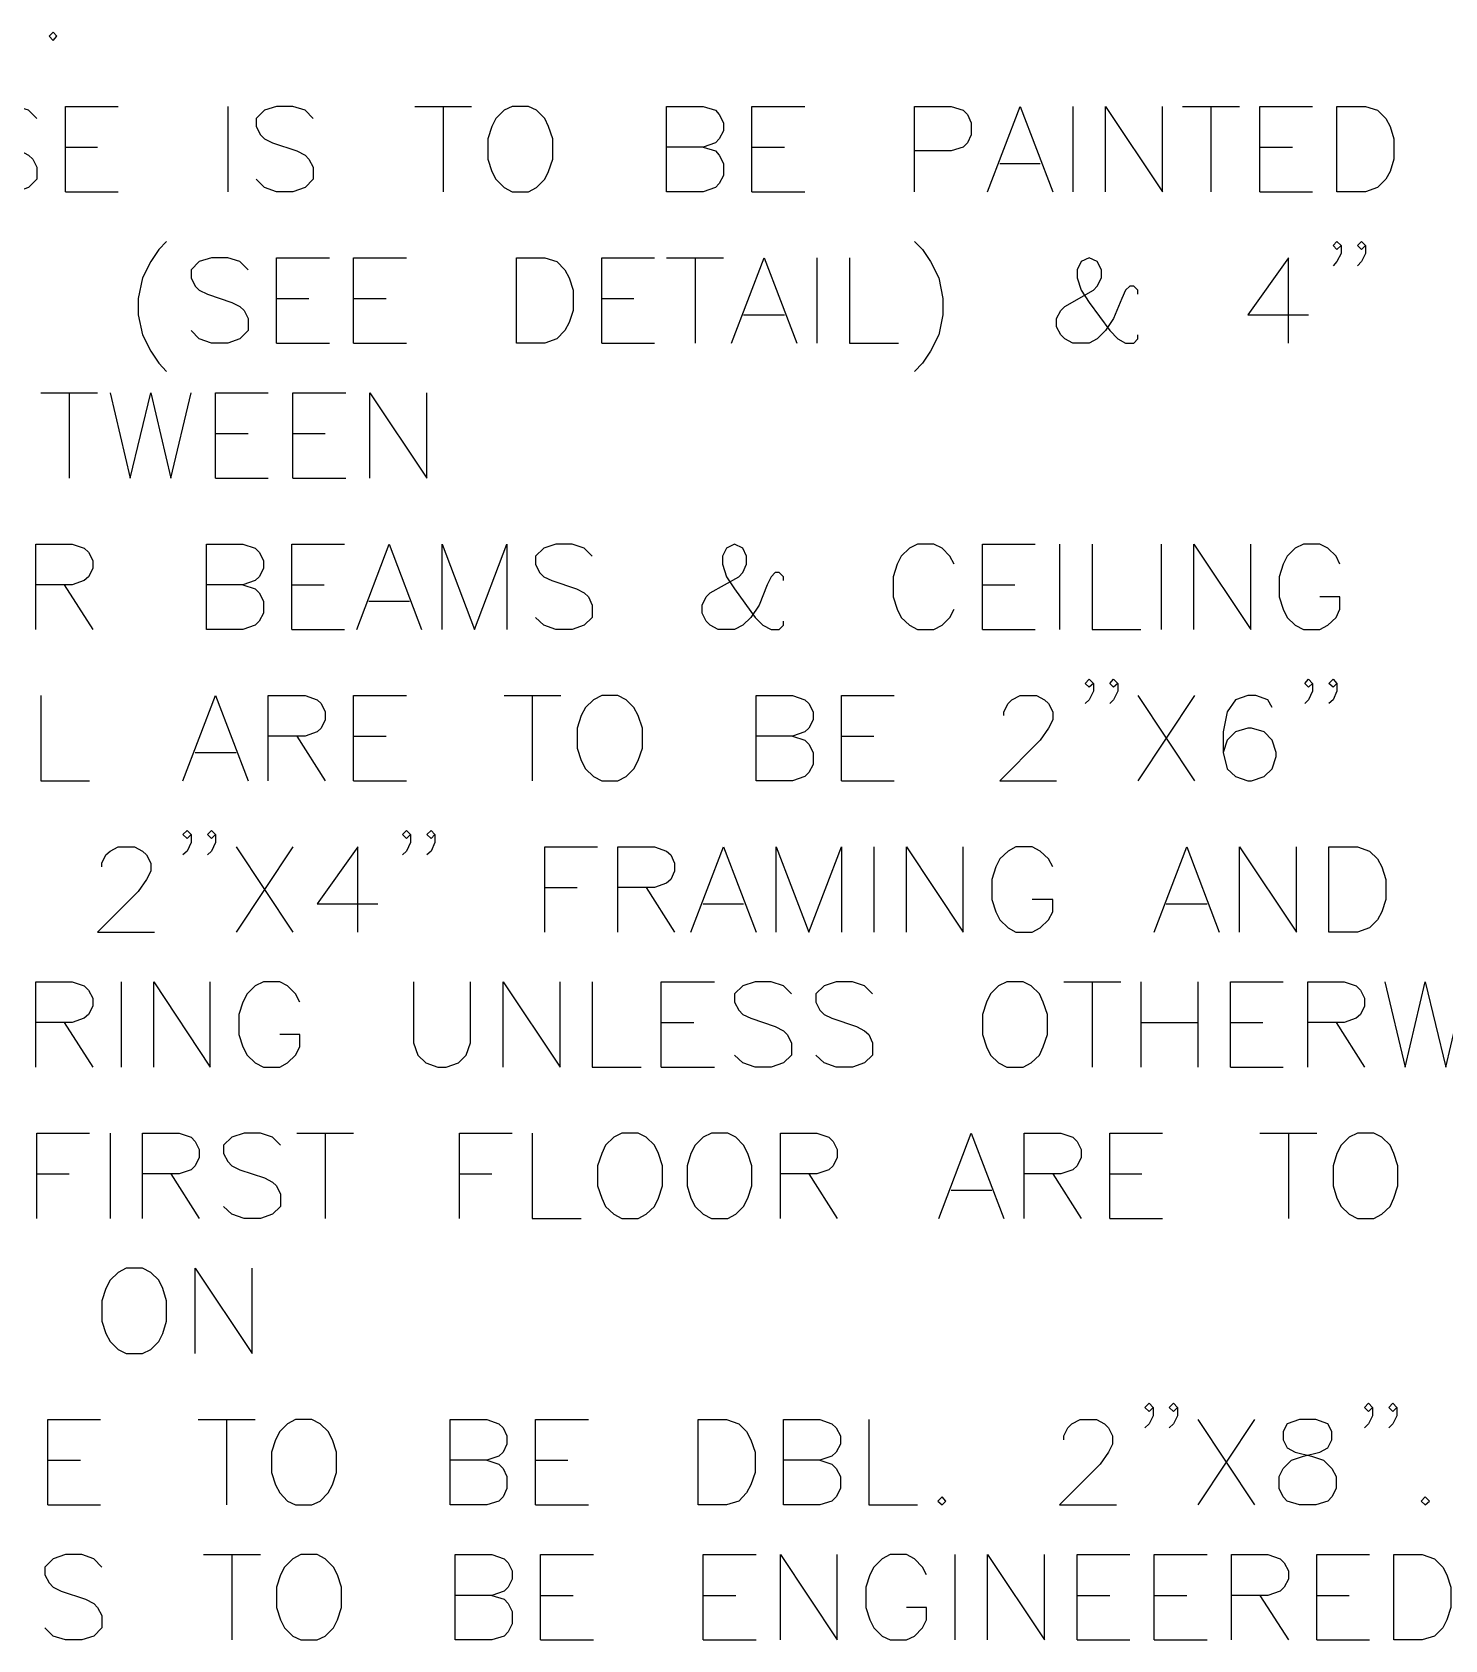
# Paper-space layout 'D-size Plot' of a CAD drawing. Extents: x 0 to 34.1, y 0 to 23.
# Drawn here: x 25.663 to 28.766, y 15.591 to 19.124 of the extents above; entities that cross this region are included whole.
import ezdxf
from ezdxf.xclip import XClip

# ---------------------------------------------------------------- set-up
doc = ezdxf.new("R2010")
doc.units = 0
doc.header["$XCLIPFRAME"] = 0
doc.layers.add('Text', color=7, linetype='Continuous')

# ---------------------------------------------------------------- blocks, each defined once
blk = doc.blocks.new('Viewport3')
at = {"layer": 'Text', "color": 18, "linetype": 'Continuous', "lineweight": 25, "true_color": 0x000000}
for p, q in [((26.0923, 18.9602), (26.0923, 18.7727)), ((26.5032, 18.9602), (26.6282, 18.9602)), ((26.5657, 18.9602), (26.5657, 18.7727)), ((27.949, 18.9602), (27.949, 18.7727)), ((28.1899, 18.9602), (28.3149, 18.9602)), ((28.2524, 18.9602), (28.2524, 18.7727)), ((25.7357, 18.871), (25.8065, 18.871)), ((27.244, 18.871), (27.3157, 18.871)), ((28.3599, 18.871), (28.4315, 18.871)), ((27.7882, 18.8352), (27.8773, 18.8352)), ((25.7357, 18.7727), (25.8515, 18.7727)), ((27.244, 18.7727), (27.3598, 18.7727)), ((28.3599, 18.7727), (28.4757, 18.7727)), ((27.0565, 18.6277), (27.1815, 18.6277)), ((27.119, 18.6277), (27.119, 18.4402)), ((27.3865, 18.6277), (27.3865, 18.4402)), ((26.1998, 18.5385), (26.2707, 18.5385)), ((26.369, 18.5385), (26.4407, 18.5385)), ((26.914, 18.5385), (26.9848, 18.5385)), ((27.2257, 18.5027), (27.3157, 18.5027)), ((26.1998, 18.4402), (26.3157, 18.4402)), ((26.369, 18.4402), (26.4848, 18.4402)), ((26.914, 18.4402), (27.0298, 18.4402)), ((25.6815, 18.331), (25.8065, 18.331)), ((25.744, 18.331), (25.744, 18.1435)), ((26.0657, 18.2419), (26.1373, 18.2419)), ((26.2357, 18.2419), (26.3065, 18.2419)), ((26.0657, 18.1435), (26.1815, 18.1435)), ((26.2357, 18.1435), (26.3515, 18.1435)), ((27.9198, 17.9985), (27.9198, 17.811)), ((28.1432, 17.9985), (28.1432, 17.811)), ((25.7332, 17.9094), (25.7957, 17.811)), ((26.2332, 17.9094), (26.304, 17.9094)), ((27.7507, 17.9094), (27.8215, 17.9094)), ((26.4023, 17.8735), (26.4915, 17.8735)), ((26.2332, 17.811), (26.349, 17.811)), ((27.7507, 17.811), (27.8665, 17.811)), ((26.6998, 17.666), (26.824, 17.666)), ((26.7615, 17.666), (26.7615, 17.4785)), ((28.0915, 17.666), (28.2165, 17.4785)), ((28.2165, 17.666), (28.0915, 17.4785)), ((26.244, 17.5768), (26.3065, 17.4785)), ((26.369, 17.5768), (26.4407, 17.5768)), ((27.4407, 17.5768), (27.5115, 17.5768)), ((26.0207, 17.541), (26.1107, 17.541)), ((26.369, 17.4785), (26.4848, 17.4785)), ((27.4407, 17.4785), (27.5565, 17.4785)), ((26.1107, 17.3335), (26.2357, 17.146)), ((26.2357, 17.3335), (26.1107, 17.146)), ((27.5115, 17.3335), (27.5115, 17.146)), ((26.789, 17.2443), (26.8598, 17.2443)), ((27.0115, 17.2443), (27.074, 17.146)), ((27.1365, 17.2085), (27.2257, 17.2085)), ((28.154, 17.2085), (28.244, 17.2085)), ((25.8582, 17.0368), (25.8582, 16.8493)), ((27.929, 17.0368), (28.054, 17.0368)), ((27.9915, 17.0368), (27.9915, 16.8493)), ((28.0982, 17.0368), (28.0982, 16.8493)), ((28.2232, 17.0368), (28.2232, 16.8493)), ((25.7332, 16.9477), (25.7957, 16.8493)), ((27.0448, 16.9477), (27.1165, 16.9477)), ((28.0982, 16.9477), (28.2232, 16.9477)), ((28.2949, 16.9477), (28.3665, 16.9477)), ((28.5274, 16.9477), (28.5899, 16.8493)), ((27.0448, 16.8493), (27.1615, 16.8493)), ((28.2949, 16.8493), (28.4107, 16.8493)), ((25.834, 16.7043), (25.834, 16.5168)), ((26.244, 16.7043), (26.369, 16.7043)), ((26.3065, 16.7043), (26.3065, 16.5168)), ((28.3599, 16.7043), (28.4849, 16.7043)), ((28.4224, 16.7043), (28.4224, 16.5168)), ((25.6732, 16.6152), (25.744, 16.6152)), ((25.9673, 16.6152), (26.0298, 16.5168)), ((26.6015, 16.6152), (26.6723, 16.6152)), ((27.369, 16.6152), (27.4315, 16.5168)), ((27.9048, 16.6152), (27.9673, 16.5168)), ((28.0299, 16.6152), (28.1007, 16.6152)), ((27.6815, 16.5793), (27.7707, 16.5793)), ((28.0299, 16.5168), (28.1457, 16.5168)), ((26.0273, 16.0752), (26.1523, 16.0752)), ((26.0898, 16.0752), (26.0898, 15.8877)), ((28.2232, 16.0752), (28.3482, 15.8877)), ((28.3482, 16.0752), (28.2232, 15.8877)), ((25.6973, 15.986), (25.769, 15.986)), ((26.7682, 15.986), (26.8398, 15.986)), ((25.6973, 15.8877), (25.8132, 15.8877)), ((26.7682, 15.8877), (26.8848, 15.8877)), ((26.039, 15.7785), (26.164, 15.7785)), ((26.1015, 15.7785), (26.1015, 15.591)), ((27.6898, 15.7785), (27.6898, 15.591)), ((26.7798, 15.6885), (26.8515, 15.6885)), ((27.1365, 15.6885), (27.2082, 15.6885)), ((27.9582, 15.6885), (28.0299, 15.6885)), ((28.1274, 15.6885), (28.199, 15.6885)), ((28.3599, 15.6885), (28.4224, 15.591)), ((28.4849, 15.6885), (28.5557, 15.6885)), ((26.7798, 15.591), (26.8957, 15.591)), ((27.1365, 15.591), (27.2532, 15.591)), ((27.9582, 15.591), (28.074, 15.591)), ((28.1274, 15.591), (28.244, 15.591)), ((28.4849, 15.591), (28.6007, 15.591))]:
    blk.add_line(p, q, dxfattribs=at)
for points in [[(25.709, 19.1235), (25.6998, 19.1144), (25.709, 19.1052), (25.7173, 19.1144), (25.709, 19.1235)], [(25.6732, 18.9335), (25.6548, 18.9519), (25.6282, 18.9602), (25.5923, 18.9602), (25.5657, 18.9519), (25.5482, 18.9335), (25.5482, 18.916), (25.5565, 18.8977), (25.5657, 18.8894), (25.584, 18.8802), (25.6373, 18.8627), (25.6548, 18.8535), (25.664, 18.8444), (25.6732, 18.8269), (25.6732, 18.8002), (25.6548, 18.7819), (25.6282, 18.7727), (25.5923, 18.7727), (25.5657, 18.7819), (25.5482, 18.8002)], [(25.7357, 18.7727), (25.7357, 18.9602), (25.8515, 18.9602)], [(26.2798, 18.9335), (26.2623, 18.9519), (26.2357, 18.9602), (26.1998, 18.9602), (26.1732, 18.9519), (26.1548, 18.9335), (26.1548, 18.916), (26.164, 18.8977), (26.1732, 18.8894), (26.1907, 18.8802), (26.244, 18.8627), (26.2623, 18.8535), (26.2707, 18.8444), (26.2798, 18.8269), (26.2798, 18.8002), (26.2623, 18.7819), (26.2357, 18.7727), (26.1998, 18.7727), (26.1732, 18.7819), (26.1548, 18.8002)], [(26.7173, 18.9602), (26.6998, 18.9519), (26.6815, 18.9335), (26.6723, 18.916), (26.664, 18.8894), (26.664, 18.8444), (26.6723, 18.8177), (26.6815, 18.8002), (26.6998, 18.7819), (26.7173, 18.7727), (26.7532, 18.7727), (26.7707, 18.7819), (26.789, 18.8002), (26.7973, 18.8177), (26.8065, 18.8444), (26.8065, 18.8894), (26.7973, 18.916), (26.789, 18.9335), (26.7707, 18.9519), (26.7532, 18.9602), (26.7173, 18.9602)], [(27.1365, 18.871), (27.164, 18.8627), (27.1723, 18.8535), (27.1815, 18.8352), (27.1815, 18.8085), (27.1723, 18.791), (27.164, 18.7819), (27.1365, 18.7727), (27.0565, 18.7727), (27.0565, 18.9602), (27.1365, 18.9602), (27.164, 18.9519), (27.1723, 18.9427), (27.1815, 18.9244), (27.1815, 18.9069), (27.1723, 18.8894), (27.164, 18.8802), (27.1365, 18.871), (27.0565, 18.871)], [(27.244, 18.7727), (27.244, 18.9602), (27.3598, 18.9602)], [(27.6007, 18.7727), (27.6007, 18.9602), (27.6815, 18.9602), (27.7082, 18.9519), (27.7173, 18.9427), (27.7257, 18.9244), (27.7257, 18.8977), (27.7173, 18.8802), (27.7082, 18.871), (27.6815, 18.8627), (27.6007, 18.8627)], [(27.7615, 18.7727), (27.8332, 18.9602), (27.9048, 18.7727)], [(28.0207, 18.7727), (28.0207, 18.9602), (28.1457, 18.7727), (28.1457, 18.9602)], [(28.3599, 18.7727), (28.3599, 18.9602), (28.4757, 18.9602)], [(28.529, 18.7727), (28.529, 18.9602), (28.5915, 18.9602), (28.6182, 18.9519), (28.6365, 18.9335), (28.6457, 18.916), (28.654, 18.8894), (28.654, 18.8444), (28.6457, 18.8177), (28.6365, 18.8002), (28.6182, 18.7819), (28.5915, 18.7727), (28.529, 18.7727)], [(25.9582, 18.6635), (25.9407, 18.646), (25.9232, 18.6194), (25.9048, 18.5835), (25.8957, 18.5385), (25.8957, 18.5027), (25.9048, 18.4585), (25.9232, 18.4227), (25.9407, 18.396), (25.9582, 18.3777)], [(27.6007, 18.6635), (27.619, 18.646), (27.6365, 18.6194), (27.6548, 18.5835), (27.6632, 18.5385), (27.6632, 18.5027), (27.6548, 18.4585), (27.6365, 18.4227), (27.619, 18.396), (27.6007, 18.3777)], [(28.5382, 18.6544), (28.529, 18.646), (28.5207, 18.6544), (28.529, 18.6635), (28.5382, 18.6544), (28.5382, 18.6369), (28.529, 18.6194), (28.5207, 18.6102)], [(28.5915, 18.6544), (28.5832, 18.646), (28.574, 18.6544), (28.5832, 18.6635), (28.5915, 18.6544), (28.5915, 18.6369), (28.5832, 18.6194), (28.574, 18.6102)], [(26.1373, 18.601), (26.119, 18.6194), (26.0923, 18.6277), (26.0565, 18.6277), (26.0298, 18.6194), (26.0123, 18.601), (26.0123, 18.5835), (26.0207, 18.5652), (26.0298, 18.5569), (26.0482, 18.5477), (26.1015, 18.5294), (26.119, 18.521), (26.1282, 18.5119), (26.1373, 18.4944), (26.1373, 18.4677), (26.119, 18.4494), (26.0923, 18.4402), (26.0565, 18.4402), (26.0298, 18.4494), (26.0123, 18.4677)], [(26.1998, 18.4402), (26.1998, 18.6277), (26.3157, 18.6277)], [(26.369, 18.4402), (26.369, 18.6277), (26.4848, 18.6277)], [(26.7265, 18.4402), (26.7265, 18.6277), (26.789, 18.6277), (26.8157, 18.6194), (26.8332, 18.601), (26.8423, 18.5835), (26.8515, 18.5569), (26.8515, 18.5119), (26.8423, 18.4852), (26.8332, 18.4677), (26.8157, 18.4494), (26.789, 18.4402), (26.7265, 18.4402)], [(26.914, 18.4402), (26.914, 18.6277), (27.0298, 18.6277)], [(27.199, 18.4402), (27.2707, 18.6277), (27.3423, 18.4402)], [(27.4582, 18.6277), (27.4582, 18.4402), (27.5657, 18.4402)], [(28.0915, 18.5477), (28.0915, 18.5569), (28.0832, 18.5652), (28.074, 18.5652), (28.0649, 18.5569), (28.0565, 18.5385), (28.0382, 18.4944), (28.0207, 18.4677), (28.0023, 18.4494), (27.9848, 18.4402), (27.949, 18.4402), (27.9315, 18.4494), (27.9223, 18.4585), (27.9132, 18.476), (27.9132, 18.4944), (27.9223, 18.5119), (27.9315, 18.521), (27.994, 18.5569), (28.0023, 18.5652), (28.0115, 18.5835), (28.0115, 18.601), (28.0023, 18.6194), (27.9848, 18.6277), (27.9673, 18.6194), (27.9582, 18.601), (27.9582, 18.5835), (27.9673, 18.5569), (27.9848, 18.5294), (28.0299, 18.4677), (28.0474, 18.4494), (28.0649, 18.4402), (28.0832, 18.4402), (28.0915, 18.4494), (28.0915, 18.4585)], [(28.4224, 18.4402), (28.4224, 18.6277), (28.3332, 18.5027), (28.4665, 18.5027)], [(25.834, 18.331), (25.8782, 18.1435), (25.9232, 18.331), (25.9673, 18.1435), (26.0123, 18.331)], [(26.0657, 18.1435), (26.0657, 18.331), (26.1815, 18.331)], [(26.2357, 18.1435), (26.2357, 18.331), (26.3515, 18.331)], [(26.4048, 18.1435), (26.4048, 18.331), (26.5298, 18.1435), (26.5298, 18.331)], [(25.6707, 17.811), (25.6707, 17.9985), (25.7507, 17.9985), (25.7773, 17.9894), (25.7865, 17.981), (25.7957, 17.9627), (25.7957, 17.9452), (25.7865, 17.9269), (25.7773, 17.9185), (25.7507, 17.9094), (25.6707, 17.9094)], [(26.1257, 17.9094), (26.1523, 17.9002), (26.1615, 17.8919), (26.1707, 17.8735), (26.1707, 17.8468), (26.1615, 17.8293), (26.1523, 17.8202), (26.1257, 17.811), (26.0457, 17.811), (26.0457, 17.9985), (26.1257, 17.9985), (26.1523, 17.9894), (26.1615, 17.981), (26.1707, 17.9627), (26.1707, 17.9452), (26.1615, 17.9269), (26.1523, 17.9185), (26.1257, 17.9094), (26.0457, 17.9094)], [(26.2332, 17.811), (26.2332, 17.9985), (26.349, 17.9985)], [(26.3757, 17.811), (26.4473, 17.9985), (26.5182, 17.811)], [(26.5632, 17.811), (26.5632, 17.9985), (26.6348, 17.811), (26.7057, 17.9985), (26.7057, 17.811)], [(26.8932, 17.9719), (26.8757, 17.9894), (26.849, 17.9985), (26.8132, 17.9985), (26.7865, 17.9894), (26.7682, 17.9719), (26.7682, 17.9544), (26.7773, 17.936), (26.7865, 17.9269), (26.804, 17.9185), (26.8582, 17.9002), (26.8757, 17.8919), (26.8848, 17.8827), (26.8932, 17.8643), (26.8932, 17.8377), (26.8757, 17.8202), (26.849, 17.811), (26.8132, 17.811), (26.7865, 17.8202), (26.7682, 17.8377)], [(27.3132, 17.9185), (27.3132, 17.9269), (27.304, 17.936), (27.2948, 17.936), (27.2865, 17.9269), (27.2773, 17.9094), (27.2598, 17.8643), (27.2415, 17.8377), (27.224, 17.8202), (27.2057, 17.811), (27.1698, 17.811), (27.1523, 17.8202), (27.1432, 17.8293), (27.1348, 17.8468), (27.1348, 17.8643), (27.1432, 17.8827), (27.1523, 17.8919), (27.2148, 17.9269), (27.224, 17.936), (27.2323, 17.9544), (27.2323, 17.9719), (27.224, 17.9894), (27.2057, 17.9985), (27.1882, 17.9894), (27.179, 17.9719), (27.179, 17.9544), (27.1882, 17.9269), (27.2057, 17.9002), (27.2507, 17.8377), (27.2682, 17.8202), (27.2865, 17.811), (27.304, 17.811), (27.3132, 17.8202), (27.3132, 17.8293)], [(27.6882, 17.9544), (27.679, 17.9719), (27.6615, 17.9894), (27.6432, 17.9985), (27.6073, 17.9985), (27.5898, 17.9894), (27.5715, 17.9719), (27.5632, 17.9544), (27.554, 17.9269), (27.554, 17.8827), (27.5632, 17.856), (27.5715, 17.8377), (27.5898, 17.8202), (27.6073, 17.811), (27.6432, 17.811), (27.6615, 17.8202), (27.679, 17.8377), (27.6882, 17.856)], [(27.7507, 17.811), (27.7507, 17.9985), (27.8665, 17.9985)], [(27.9915, 17.9985), (27.9915, 17.811), (28.0982, 17.811)], [(28.2149, 17.811), (28.2149, 17.9985), (28.3399, 17.811), (28.3399, 17.9985)], [(28.5357, 17.9544), (28.5274, 17.9719), (28.509, 17.9894), (28.4915, 17.9985), (28.4557, 17.9985), (28.4374, 17.9894), (28.4199, 17.9719), (28.4107, 17.9544), (28.4024, 17.9269), (28.4024, 17.8827), (28.4107, 17.856), (28.4199, 17.8377), (28.4374, 17.8202), (28.4557, 17.811), (28.4915, 17.811), (28.509, 17.8202), (28.5274, 17.8377), (28.5357, 17.856), (28.5357, 17.8827), (28.4915, 17.8827)], [(27.994, 17.6927), (27.9848, 17.6843), (27.9757, 17.6927), (27.9848, 17.7018), (27.994, 17.6927), (27.994, 17.6752), (27.9848, 17.6568), (27.9757, 17.6485)], [(28.0474, 17.6927), (28.0382, 17.6843), (28.0299, 17.6927), (28.0382, 17.7018), (28.0474, 17.6927), (28.0474, 17.6752), (28.0382, 17.6568), (28.0299, 17.6485)], [(28.4757, 17.6927), (28.4665, 17.6843), (28.4582, 17.6927), (28.4665, 17.7018), (28.4757, 17.6927), (28.4757, 17.6752), (28.4665, 17.6568), (28.4582, 17.6485)], [(28.529, 17.6927), (28.5207, 17.6843), (28.5115, 17.6927), (28.5207, 17.7018), (28.529, 17.6927), (28.529, 17.6752), (28.5207, 17.6568), (28.5115, 17.6485)], [(25.6815, 17.666), (25.6815, 17.4785), (25.789, 17.4785)], [(25.994, 17.4785), (26.0657, 17.666), (26.1373, 17.4785)], [(26.1815, 17.4785), (26.1815, 17.666), (26.2623, 17.666), (26.289, 17.6568), (26.2973, 17.6485), (26.3065, 17.6302), (26.3065, 17.6127), (26.2973, 17.5943), (26.289, 17.586), (26.2623, 17.5768), (26.1815, 17.5768)], [(26.369, 17.4785), (26.369, 17.666), (26.4848, 17.666)], [(26.914, 17.666), (26.8957, 17.6568), (26.8782, 17.6393), (26.869, 17.6218), (26.8598, 17.5943), (26.8598, 17.5502), (26.869, 17.5235), (26.8782, 17.5052), (26.8957, 17.4877), (26.914, 17.4785), (26.949, 17.4785), (26.9673, 17.4877), (26.9848, 17.5052), (26.994, 17.5235), (27.0032, 17.5502), (27.0032, 17.5943), (26.994, 17.6218), (26.9848, 17.6393), (26.9673, 17.6568), (26.949, 17.666), (26.914, 17.666)], [(27.3332, 17.5768), (27.3598, 17.5677), (27.369, 17.5593), (27.3782, 17.541), (27.3782, 17.5143), (27.369, 17.4968), (27.3598, 17.4877), (27.3332, 17.4785), (27.2532, 17.4785), (27.2532, 17.666), (27.3332, 17.666), (27.3598, 17.6568), (27.369, 17.6485), (27.3782, 17.6302), (27.3782, 17.6127), (27.369, 17.5943), (27.3598, 17.586), (27.3332, 17.5768), (27.2532, 17.5768)], [(27.4407, 17.4785), (27.4407, 17.666), (27.5565, 17.666)], [(27.7973, 17.6218), (27.7973, 17.6302), (27.8065, 17.6485), (27.8148, 17.6568), (27.8332, 17.666), (27.869, 17.666), (27.8865, 17.6568), (27.8957, 17.6485), (27.9048, 17.6302), (27.9048, 17.6127), (27.8957, 17.5943), (27.8773, 17.5677), (27.7882, 17.4785), (27.9132, 17.4785)], [(28.3865, 17.6393), (28.3774, 17.6568), (28.3507, 17.666), (28.3332, 17.666), (28.3065, 17.6568), (28.2882, 17.6302), (28.279, 17.586), (28.279, 17.541), (28.2882, 17.5052), (28.3065, 17.4877), (28.3332, 17.4785), (28.3415, 17.4785), (28.369, 17.4877), (28.3865, 17.5052), (28.3957, 17.5318), (28.3957, 17.541), (28.3865, 17.5677), (28.369, 17.586), (28.3415, 17.5943), (28.3332, 17.5943), (28.3065, 17.586), (28.2882, 17.5677), (28.279, 17.541)], [(26.0123, 17.3602), (26.0032, 17.3518), (25.994, 17.3602), (26.0032, 17.3693), (26.0123, 17.3602), (26.0123, 17.3427), (26.0032, 17.3243), (25.994, 17.316)], [(26.0657, 17.3602), (26.0565, 17.3518), (26.0482, 17.3602), (26.0565, 17.3693), (26.0657, 17.3602), (26.0657, 17.3427), (26.0565, 17.3243), (26.0482, 17.316)], [(26.494, 17.3602), (26.4848, 17.3518), (26.4765, 17.3602), (26.4848, 17.3693), (26.494, 17.3602), (26.494, 17.3427), (26.4848, 17.3243), (26.4765, 17.316)], [(26.5473, 17.3602), (26.539, 17.3518), (26.5298, 17.3602), (26.539, 17.3693), (26.5473, 17.3602), (26.5473, 17.3427), (26.539, 17.3243), (26.5298, 17.316)], [(25.8157, 17.2893), (25.8157, 17.2977), (25.8248, 17.316), (25.834, 17.3243), (25.8515, 17.3335), (25.8873, 17.3335), (25.9048, 17.3243), (25.914, 17.316), (25.9232, 17.2977), (25.9232, 17.2802), (25.914, 17.2618), (25.8957, 17.2352), (25.8065, 17.146), (25.9315, 17.146)], [(26.3782, 17.146), (26.3782, 17.3335), (26.289, 17.2085), (26.4223, 17.2085)], [(26.789, 17.146), (26.789, 17.3335), (26.9048, 17.3335)], [(26.949, 17.146), (26.949, 17.3335), (27.0298, 17.3335), (27.0565, 17.3243), (27.0657, 17.316), (27.074, 17.2977), (27.074, 17.2802), (27.0657, 17.2618), (27.0565, 17.2535), (27.0298, 17.2443), (26.949, 17.2443)], [(27.1098, 17.146), (27.1815, 17.3335), (27.2532, 17.146)], [(27.2973, 17.146), (27.2973, 17.3335), (27.369, 17.146), (27.4407, 17.3335), (27.4407, 17.146)], [(27.5832, 17.146), (27.5832, 17.3335), (27.7082, 17.146), (27.7082, 17.3335)], [(27.9048, 17.2893), (27.8957, 17.3068), (27.8773, 17.3243), (27.8598, 17.3335), (27.824, 17.3335), (27.8065, 17.3243), (27.7882, 17.3068), (27.7798, 17.2893), (27.7707, 17.2618), (27.7707, 17.2177), (27.7798, 17.191), (27.7882, 17.1727), (27.8065, 17.1552), (27.824, 17.146), (27.8598, 17.146), (27.8773, 17.1552), (27.8957, 17.1727), (27.9048, 17.191), (27.9048, 17.2177), (27.8598, 17.2177)], [(28.1274, 17.146), (28.199, 17.3335), (28.2707, 17.146)], [(28.3149, 17.146), (28.3149, 17.3335), (28.4399, 17.146), (28.4399, 17.3335)], [(28.5115, 17.146), (28.5115, 17.3335), (28.574, 17.3335), (28.6007, 17.3243), (28.6182, 17.3068), (28.6274, 17.2893), (28.6365, 17.2618), (28.6365, 17.2177), (28.6274, 17.191), (28.6182, 17.1727), (28.6007, 17.1552), (28.574, 17.146), (28.5115, 17.146)], [(25.6707, 16.8493), (25.6707, 17.0368), (25.7507, 17.0368), (25.7773, 17.0277), (25.7865, 17.0185), (25.7957, 17.001), (25.7957, 16.9835), (25.7865, 16.9652), (25.7773, 16.9568), (25.7507, 16.9477), (25.6707, 16.9477)], [(25.9298, 16.8493), (25.9298, 17.0368), (26.054, 16.8493), (26.054, 17.0368)], [(26.2507, 16.9918), (26.2415, 17.0102), (26.224, 17.0277), (26.2065, 17.0368), (26.1707, 17.0368), (26.1523, 17.0277), (26.1348, 17.0102), (26.1257, 16.9918), (26.1165, 16.9652), (26.1165, 16.921), (26.1257, 16.8943), (26.1348, 16.876), (26.1523, 16.8585), (26.1707, 16.8493), (26.2065, 16.8493), (26.224, 16.8585), (26.2415, 16.876), (26.2507, 16.8943), (26.2507, 16.921), (26.2065, 16.921)], [(26.5007, 17.0368), (26.5007, 16.9027), (26.5098, 16.876), (26.5273, 16.8585), (26.554, 16.8493), (26.5723, 16.8493), (26.599, 16.8585), (26.6165, 16.876), (26.6257, 16.9027), (26.6257, 17.0368)], [(26.6973, 16.8493), (26.6973, 17.0368), (26.8223, 16.8493), (26.8223, 17.0368)], [(26.8932, 17.0368), (26.8932, 16.8493), (27.0007, 16.8493)], [(27.0448, 16.8493), (27.0448, 17.0368), (27.1615, 17.0368)], [(27.3307, 17.0102), (27.3132, 17.0277), (27.2865, 17.0368), (27.2507, 17.0368), (27.224, 17.0277), (27.2057, 17.0102), (27.2057, 16.9918), (27.2148, 16.9743), (27.224, 16.9652), (27.2415, 16.9568), (27.2948, 16.9385), (27.3132, 16.9293), (27.3215, 16.921), (27.3307, 16.9027), (27.3307, 16.876), (27.3132, 16.8585), (27.2865, 16.8493), (27.2507, 16.8493), (27.224, 16.8585), (27.2057, 16.876)], [(27.509, 17.0102), (27.4915, 17.0277), (27.4648, 17.0368), (27.429, 17.0368), (27.4023, 17.0277), (27.384, 17.0102), (27.384, 16.9918), (27.3932, 16.9743), (27.4023, 16.9652), (27.4198, 16.9568), (27.474, 16.9385), (27.4915, 16.9293), (27.5007, 16.921), (27.509, 16.9027), (27.509, 16.876), (27.4915, 16.8585), (27.4648, 16.8493), (27.429, 16.8493), (27.4023, 16.8585), (27.384, 16.876)], [(27.804, 17.0368), (27.7857, 17.0277), (27.7682, 17.0102), (27.759, 16.9918), (27.7507, 16.9652), (27.7507, 16.921), (27.759, 16.8943), (27.7682, 16.876), (27.7857, 16.8585), (27.804, 16.8493), (27.8398, 16.8493), (27.8573, 16.8585), (27.8757, 16.876), (27.884, 16.8943), (27.8932, 16.921), (27.8932, 16.9652), (27.884, 16.9918), (27.8757, 17.0102), (27.8573, 17.0277), (27.8398, 17.0368), (27.804, 17.0368)], [(28.2949, 16.8493), (28.2949, 17.0368), (28.4107, 17.0368)], [(28.4649, 16.8493), (28.4649, 17.0368), (28.5449, 17.0368), (28.5715, 17.0277), (28.5807, 17.0185), (28.5899, 17.001), (28.5899, 16.9835), (28.5807, 16.9652), (28.5715, 16.9568), (28.5449, 16.9477), (28.4649, 16.9477)], [(28.634, 17.0368), (28.679, 16.8493), (28.7232, 17.0368), (28.7682, 16.8493), (28.8124, 17.0368)], [(25.6732, 16.5168), (25.6732, 16.7043), (25.789, 16.7043)], [(25.9048, 16.5168), (25.9048, 16.7043), (25.9857, 16.7043), (26.0123, 16.6952), (26.0207, 16.686), (26.0298, 16.6685), (26.0298, 16.651), (26.0207, 16.6327), (26.0123, 16.6235), (25.9857, 16.6152), (25.9048, 16.6152)], [(26.2082, 16.6777), (26.1907, 16.6952), (26.164, 16.7043), (26.1282, 16.7043), (26.1015, 16.6952), (26.0832, 16.6777), (26.0832, 16.6593), (26.0923, 16.6418), (26.1015, 16.6327), (26.119, 16.6235), (26.1732, 16.606), (26.1907, 16.5968), (26.1998, 16.5885), (26.2082, 16.5702), (26.2082, 16.5435), (26.1907, 16.526), (26.164, 16.5168), (26.1282, 16.5168), (26.1015, 16.526), (26.0832, 16.5435)], [(26.6015, 16.5168), (26.6015, 16.7043), (26.7173, 16.7043)], [(26.7615, 16.7043), (26.7615, 16.5168), (26.869, 16.5168)], [(26.9582, 16.7043), (26.9407, 16.6952), (26.9223, 16.6777), (26.914, 16.6593), (26.9048, 16.6327), (26.9048, 16.5885), (26.914, 16.5618), (26.9223, 16.5435), (26.9407, 16.526), (26.9582, 16.5168), (26.994, 16.5168), (27.0115, 16.526), (27.0298, 16.5435), (27.039, 16.5618), (27.0473, 16.5885), (27.0473, 16.6327), (27.039, 16.6593), (27.0298, 16.6777), (27.0115, 16.6952), (26.994, 16.7043), (26.9582, 16.7043)], [(27.1548, 16.7043), (27.1365, 16.6952), (27.119, 16.6777), (27.1098, 16.6593), (27.1015, 16.6327), (27.1015, 16.5885), (27.1098, 16.5618), (27.119, 16.5435), (27.1365, 16.526), (27.1548, 16.5168), (27.1907, 16.5168), (27.2082, 16.526), (27.2257, 16.5435), (27.2348, 16.5618), (27.244, 16.5885), (27.244, 16.6327), (27.2348, 16.6593), (27.2257, 16.6777), (27.2082, 16.6952), (27.1907, 16.7043), (27.1548, 16.7043)], [(27.3065, 16.5168), (27.3065, 16.7043), (27.3865, 16.7043), (27.4132, 16.6952), (27.4223, 16.686), (27.4315, 16.6685), (27.4315, 16.651), (27.4223, 16.6327), (27.4132, 16.6235), (27.3865, 16.6152), (27.3065, 16.6152)], [(27.6548, 16.5168), (27.7257, 16.7043), (27.7973, 16.5168)], [(27.8423, 16.5168), (27.8423, 16.7043), (27.9223, 16.7043), (27.949, 16.6952), (27.9582, 16.686), (27.9673, 16.6685), (27.9673, 16.651), (27.9582, 16.6327), (27.949, 16.6235), (27.9223, 16.6152), (27.8423, 16.6152)], [(28.0299, 16.5168), (28.0299, 16.7043), (28.1457, 16.7043)], [(28.574, 16.7043), (28.5557, 16.6952), (28.5382, 16.6777), (28.529, 16.6593), (28.5207, 16.6327), (28.5207, 16.5885), (28.529, 16.5618), (28.5382, 16.5435), (28.5557, 16.526), (28.574, 16.5168), (28.6099, 16.5168), (28.6274, 16.526), (28.6457, 16.5435), (28.654, 16.5618), (28.6632, 16.5885), (28.6632, 16.6327), (28.654, 16.6593), (28.6457, 16.6777), (28.6274, 16.6952), (28.6099, 16.7043), (28.574, 16.7043)], [(25.869, 16.4077), (25.8515, 16.3985), (25.834, 16.381), (25.8248, 16.3627), (25.8157, 16.336), (25.8157, 16.291), (25.8248, 16.2643), (25.834, 16.2468), (25.8515, 16.2293), (25.869, 16.2202), (25.9048, 16.2202), (25.9232, 16.2293), (25.9407, 16.2468), (25.9498, 16.2643), (25.9582, 16.291), (25.9582, 16.336), (25.9498, 16.3627), (25.9407, 16.381), (25.9232, 16.3985), (25.9048, 16.4077), (25.869, 16.4077)], [(26.0207, 16.2202), (26.0207, 16.4077), (26.1457, 16.2202), (26.1457, 16.4077)], [(28.1257, 16.1018), (28.1165, 16.0927), (28.1074, 16.1018), (28.1165, 16.111), (28.1257, 16.1018), (28.1257, 16.0835), (28.1165, 16.066), (28.1074, 16.0568)], [(28.179, 16.1018), (28.1699, 16.0927), (28.1607, 16.1018), (28.1699, 16.111), (28.179, 16.1018), (28.179, 16.0835), (28.1699, 16.066), (28.1607, 16.0568)], [(28.6074, 16.1018), (28.5982, 16.0927), (28.5899, 16.1018), (28.5982, 16.111), (28.6074, 16.1018), (28.6074, 16.0835), (28.5982, 16.066), (28.5899, 16.0568)], [(28.6607, 16.1018), (28.6515, 16.0927), (28.6432, 16.1018), (28.6515, 16.111), (28.6607, 16.1018), (28.6607, 16.0835), (28.6515, 16.066), (28.6432, 16.0568)], [(25.6973, 15.8877), (25.6973, 16.0752), (25.8132, 16.0752)], [(26.2415, 16.0752), (26.224, 16.066), (26.2065, 16.0485), (26.1973, 16.0302), (26.1882, 16.0035), (26.1882, 15.9585), (26.1973, 15.9318), (26.2065, 15.9143), (26.224, 15.896), (26.2415, 15.8877), (26.2773, 15.8877), (26.2957, 15.896), (26.3132, 15.9143), (26.3223, 15.9318), (26.3315, 15.9585), (26.3315, 16.0035), (26.3223, 16.0302), (26.3132, 16.0485), (26.2957, 16.066), (26.2773, 16.0752), (26.2415, 16.0752)], [(26.6615, 15.986), (26.6882, 15.9768), (26.6973, 15.9677), (26.7057, 15.9502), (26.7057, 15.9235), (26.6973, 15.9052), (26.6882, 15.896), (26.6615, 15.8877), (26.5807, 15.8877), (26.5807, 16.0752), (26.6615, 16.0752), (26.6882, 16.066), (26.6973, 16.0568), (26.7057, 16.0393), (26.7057, 16.021), (26.6973, 16.0035), (26.6882, 15.9943), (26.6615, 15.986), (26.5807, 15.986)], [(26.7682, 15.8877), (26.7682, 16.0752), (26.8848, 16.0752)], [(27.1257, 15.8877), (27.1257, 16.0752), (27.1882, 16.0752), (27.2148, 16.066), (27.2323, 16.0485), (27.2415, 16.0302), (27.2507, 16.0035), (27.2507, 15.9585), (27.2415, 15.9318), (27.2323, 15.9143), (27.2148, 15.896), (27.1882, 15.8877), (27.1257, 15.8877)], [(27.3932, 15.986), (27.4198, 15.9768), (27.429, 15.9677), (27.4382, 15.9502), (27.4382, 15.9235), (27.429, 15.9052), (27.4198, 15.896), (27.3932, 15.8877), (27.3132, 15.8877), (27.3132, 16.0752), (27.3932, 16.0752), (27.4198, 16.066), (27.429, 16.0568), (27.4382, 16.0393), (27.4382, 16.021), (27.429, 16.0035), (27.4198, 15.9943), (27.3932, 15.986), (27.3132, 15.986)], [(27.5007, 16.0752), (27.5007, 15.8877), (27.6073, 15.8877)], [(27.929, 16.0302), (27.929, 16.0393), (27.9382, 16.0568), (27.9465, 16.066), (27.9648, 16.0752), (28.0007, 16.0752), (28.0182, 16.066), (28.0274, 16.0568), (28.0357, 16.0393), (28.0357, 16.021), (28.0274, 16.0035), (28.009, 15.9768), (27.9198, 15.8877), (28.0449, 15.8877)], [(28.4465, 16.0752), (28.4199, 16.066), (28.4107, 16.0485), (28.4107, 16.0302), (28.4199, 16.0127), (28.4374, 16.0035), (28.4732, 15.9943), (28.4999, 15.986), (28.5182, 15.9677), (28.5274, 15.9502), (28.5274, 15.9235), (28.5182, 15.9052), (28.509, 15.896), (28.4824, 15.8877), (28.4465, 15.8877), (28.4199, 15.896), (28.4107, 15.9052), (28.4024, 15.9235), (28.4024, 15.9502), (28.4107, 15.9677), (28.429, 15.986), (28.4557, 15.9943), (28.4915, 16.0035), (28.509, 16.0127), (28.5182, 16.0302), (28.5182, 16.0485), (28.509, 16.066), (28.4824, 16.0752), (28.4465, 16.0752)], [(27.6615, 15.9052), (27.6523, 15.896), (27.6615, 15.8877), (27.6698, 15.896), (27.6615, 15.9052)], [(28.7232, 15.9052), (28.714, 15.896), (28.7232, 15.8877), (28.7324, 15.896), (28.7232, 15.9052)], [(25.8157, 15.751), (25.7982, 15.7693), (25.7715, 15.7785), (25.7357, 15.7785), (25.709, 15.7693), (25.6907, 15.751), (25.6907, 15.7335), (25.6998, 15.716), (25.709, 15.7068), (25.7265, 15.6977), (25.7798, 15.6802), (25.7982, 15.671), (25.8065, 15.6618), (25.8157, 15.6443), (25.8157, 15.6177), (25.7982, 15.5993), (25.7715, 15.591), (25.7357, 15.591), (25.709, 15.5993), (25.6907, 15.6177)], [(26.2532, 15.7785), (26.2357, 15.7693), (26.2173, 15.751), (26.2082, 15.7335), (26.1998, 15.7068), (26.1998, 15.6618), (26.2082, 15.6352), (26.2173, 15.6177), (26.2357, 15.5993), (26.2532, 15.591), (26.289, 15.591), (26.3065, 15.5993), (26.3248, 15.6177), (26.3332, 15.6352), (26.3423, 15.6618), (26.3423, 15.7068), (26.3332, 15.7335), (26.3248, 15.751), (26.3065, 15.7693), (26.289, 15.7785), (26.2532, 15.7785)], [(26.6723, 15.6885), (26.6998, 15.6802), (26.7082, 15.671), (26.7173, 15.6535), (26.7173, 15.626), (26.7082, 15.6085), (26.6998, 15.5993), (26.6723, 15.591), (26.5923, 15.591), (26.5923, 15.7785), (26.6723, 15.7785), (26.6998, 15.7693), (26.7082, 15.7602), (26.7173, 15.7427), (26.7173, 15.7243), (26.7082, 15.7068), (26.6998, 15.6977), (26.6723, 15.6885), (26.5923, 15.6885)], [(26.7798, 15.591), (26.7798, 15.7785), (26.8957, 15.7785)], [(27.1365, 15.591), (27.1365, 15.7785), (27.2532, 15.7785)], [(27.3065, 15.591), (27.3065, 15.7785), (27.4315, 15.591), (27.4315, 15.7785)], [(27.6273, 15.7335), (27.619, 15.751), (27.6007, 15.7693), (27.5832, 15.7785), (27.5473, 15.7785), (27.5298, 15.7693), (27.5115, 15.751), (27.5032, 15.7335), (27.494, 15.7068), (27.494, 15.6618), (27.5032, 15.6352), (27.5115, 15.6177), (27.5298, 15.5993), (27.5473, 15.591), (27.5832, 15.591), (27.6007, 15.5993), (27.619, 15.6177), (27.6273, 15.6352), (27.6273, 15.6618), (27.5832, 15.6618)], [(27.7615, 15.591), (27.7615, 15.7785), (27.8865, 15.591), (27.8865, 15.7785)], [(27.9582, 15.591), (27.9582, 15.7785), (28.074, 15.7785)], [(28.1274, 15.591), (28.1274, 15.7785), (28.244, 15.7785)], [(28.2974, 15.591), (28.2974, 15.7785), (28.3774, 15.7785), (28.404, 15.7693), (28.4132, 15.7602), (28.4224, 15.7427), (28.4224, 15.7243), (28.4132, 15.7068), (28.404, 15.6977), (28.3774, 15.6885), (28.2974, 15.6885)], [(28.4849, 15.591), (28.4849, 15.7785), (28.6007, 15.7785)], [(28.654, 15.591), (28.654, 15.7785), (28.7165, 15.7785), (28.7432, 15.7693), (28.7615, 15.751), (28.7707, 15.7335), (28.779, 15.7068), (28.779, 15.6618), (28.7707, 15.6352), (28.7615, 15.6177), (28.7432, 15.5993), (28.7165, 15.591), (28.654, 15.591)]]:
    blk.add_lwpolyline(points, dxfattribs=at)

psp = doc.layouts.new('D-size Plot')

# ---------------------------------------------------------------- block references
at = {"layer": 'Text', "color": 7, "linetype": 'Continuous', "lineweight": 25}
ref = psp.add_blockref('Viewport3', (0, 0), dxfattribs=at)
XClip(ref).set_block_clipping_path([(-0.0271844795, -0.0273917144), (35.5166152211, 23.1227052768)])

doc.saveas('drawing.dxf')
